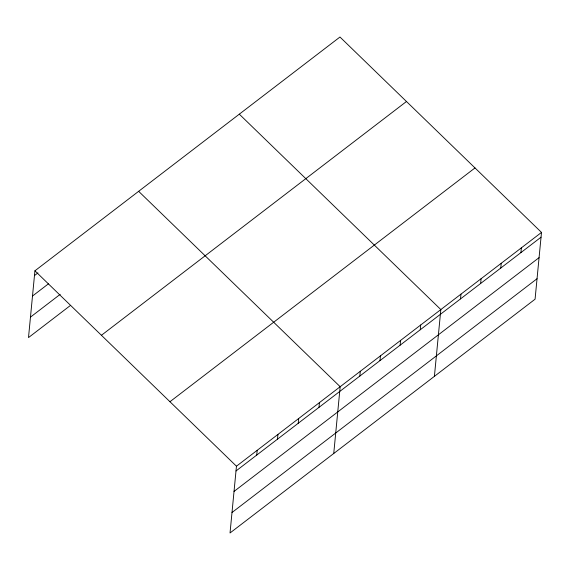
<?xml version="1.0" encoding="UTF-8"?>
<svg xmlns="http://www.w3.org/2000/svg" width="570" height="570" viewBox="0 0 570 570"><rect width="100%" height="100%" fill="white"/><g stroke="black" fill="none" stroke-linecap="round" stroke-linejoin="round"><path stroke-width="0.85" d="M541.5 232.417L236.457 466.203L230.031 532.978L535.073 299.193L541.5 232.417L339.969 37.022L34.927 270.807L28.5 337.583L69.989 305.791M256.742 455.074L257.205 450.307M277.483 439.171L277.946 434.404M298.231 423.275L298.687 418.508M318.972 407.379L319.428 402.612M333.742 453.492L340.176 386.716L138.645 191.32M359.848 376.05L360.304 371.284M379.976 360.625L380.439 355.858M400.111 345.192L400.575 340.425M420.247 329.759L420.703 324.993M434.404 376.343L440.838 309.567L239.307 114.171M460.51 298.901L460.966 294.134M480.645 283.475L481.101 278.709M500.774 268.043L501.237 263.276M520.909 252.617L521.365 247.843M34.471 275.574L37.926 272.923M32.497 296.037L48.4 283.853M30.474 317.12L60.199 294.334M101.432 335.288L406.474 101.503M169.953 401.722L474.995 167.936M236.001 470.97L541.044 237.184M234.028 491.433L539.07 257.647M231.997 512.516L537.04 278.73M34.927 270.807L236.457 466.203"/></g></svg>
